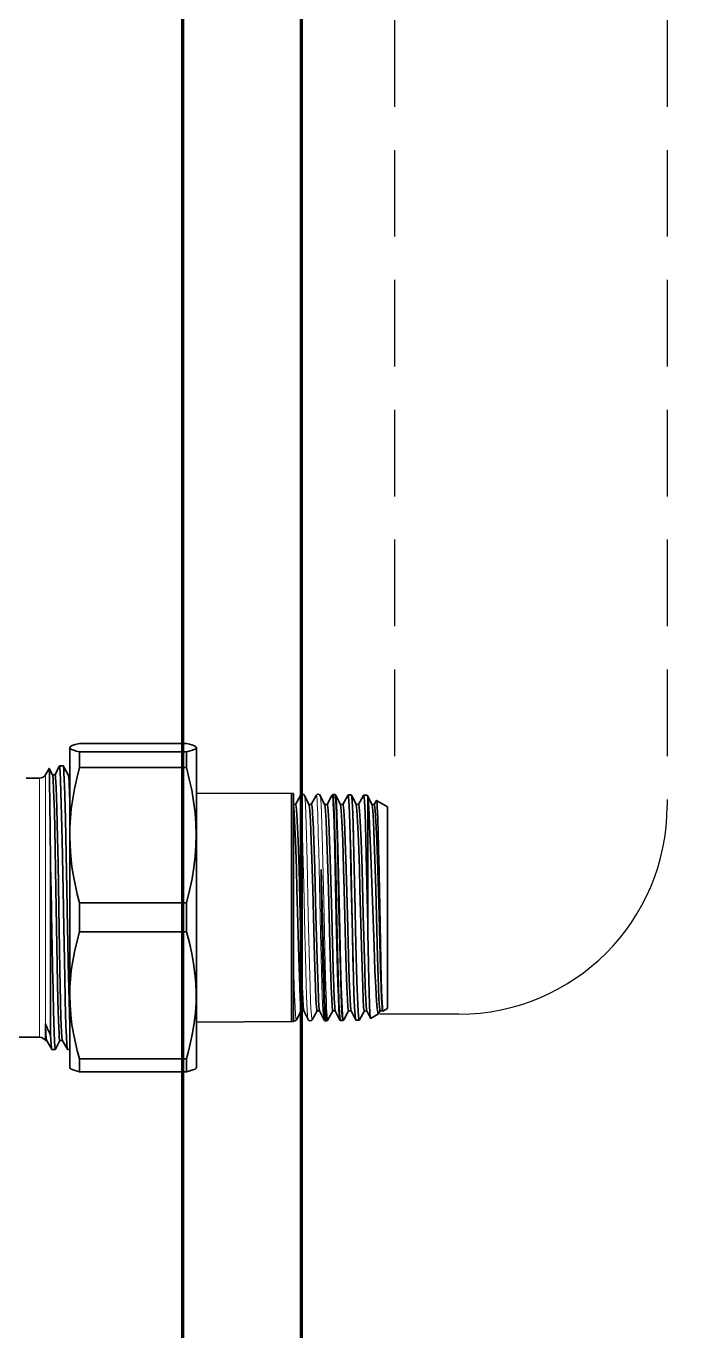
# Model space of a CAD drawing. Header units: millimetres. Extents: x -92220 to 11040, y -5929 to 27498.
# Drawn here: x 421 to 517.9, y 1242.3 to 1433.7 of the extents above; entities that cross this region are included whole.
import ezdxf

# ---------------------------------------------------------------- set-up
doc = ezdxf.new("R2010")
doc.units = ezdxf.units.MM
doc.linetypes.add('DASHED', pattern=[19.05, 12.7, -6.35])
for name, color, linetype in [('11 Водоразборный узел', 7, 'Continuous'), ('13 Канализация 2', 7, 'Continuous'), ('17 Конструкции 2', 7, 'Continuous')]:
    doc.layers.add(name, color=color, linetype=linetype)

msp = doc.modelspace()

# ---------------------------------------------------------------- hatches: boundary and pattern name
at = {"layer": '13 Канализация 2', "lineweight": -3}
h = msp.add_hatch(dxfattribs=at)
h.set_pattern_fill('ANSI31', color=256, scale=5, style=0)
edge = h.paths.add_edge_path()
edge.add_spline(control_points=[(628.42, 289.96), (628.41, 296.53), (627.79, 309.63), (625.11, 329.01), (620.85, 347.94), (613.29, 372.55), (600.72, 402.33), (582.09, 436.52), (561.13, 469.62), (531.71, 512.62), (502.02, 554.9), (475.9, 598.71), (458.4, 631.83), (442.6, 665.49), (428.34, 699.65), (415.48, 734.27), (399.96, 781.03), (383.26, 840.51), (366.29, 912.96), (346.31, 1010.82), (326.41, 1108.78), (307.34, 1206.59), (298.31, 1267.72), (293.74, 1316.59), (291.31, 1365.81), (292.25, 1402.84), (292.25, 1427.65)], knot_values=[0, 0, 0, 0, 19.727014, 39.263718, 58.613595, 77.881164, 116.445009, 155.330985, 194.563689, 233.934036, 311.640841, 349.454811, 386.860875, 423.995714, 460.969763, 497.872007, 534.771368, 608.741647, 683.117566, 757.9428, 908.373419, 983.002416, 1056.899524, 1093.609668, 1130.227868, 1204.665591, 1204.665591, 1204.665591, 1204.665591], degree=3, periodic=0)
edge.add_line((292.25, 1427.65), (277.75, 1427.65))
edge.add_spline(control_points=[(277.75, 1427.65), (277.75, 1402.52), (274.67, 1280.26), (340.08, 987.91), (400.95, 617.01), (613.92, 391.22), (613.92, 289.83)], knot_values=[0, 0, 0, 0, 75.401912, 366.059478, 892.491043, 1196.661394, 1196.661394, 1196.661394, 1196.661394], degree=3, periodic=0)
edge.add_line((613.92, 289.83), (628.42, 289.96))

# ---------------------------------------------------------------- linework, layer by layer
at = {"layer": '11 Водоразборный узел', "linetype": 'DASHED'}
for p, q in [((475, 1948.96), (475, 1320.86)), ((515, 1948.96), (515, 1319.35))]:
    msp.add_line(p, q, dxfattribs=at)
at = {"layer": '11 Водоразборный узел', "lineweight": 35, "ltscale": 0.391415}
for p, q in [((444.5, 1328.51), (428.84, 1328.51)), ((444.5, 1327.28), (428.84, 1327.28)), ((444.5, 1324.97), (428.84, 1324.97)), ((444.5, 1305.12), (428.84, 1305.12)), ((444.5, 1300.89), (428.84, 1300.89)), ((444.5, 1282.27), (428.84, 1282.27)), ((444.5, 1280.36), (428.84, 1280.36))]:
    msp.add_line(p, q, dxfattribs=at)
at = {"layer": '11 Водоразборный узел', "lineweight": 35, "ltscale": 0.001032}
for p, q in [((427.4, 1327.93), (427.42, 1327.97)), ((427.4, 1280.93), (427.42, 1280.9))]:
    msp.add_line(p, q, dxfattribs=at)
at = {"layer": '11 Водоразборный узел', "lineweight": 35, "ltscale": 0.000891876}
msp.add_line((427.4, 1327.93), (427.4, 1327.9), dxfattribs=at)
at = {"layer": '11 Водоразборный узел', "lineweight": 35, "ltscale": 0.321329}
msp.add_line((427.4, 1327.9), (427.4, 1315.04), dxfattribs=at)
at = {"layer": '11 Водоразборный узел', "lineweight": 35, "ltscale": 0.057869}
for p, q in [((428.84, 1327.28), (428.84, 1324.97)), ((444.5, 1327.28), (444.5, 1324.97))]:
    msp.add_line(p, q, dxfattribs=at)
at = {"layer": '11 Водоразборный узел', "lineweight": 35, "ltscale": 0.003863}
for p, q in [((446, 1327.83), (445.92, 1327.97)), ((446, 1281.03), (445.92, 1280.9))]:
    msp.add_line(p, q, dxfattribs=at)
at = {"layer": '11 Водоразборный узел', "lineweight": 35, "ltscale": 0.001811}
msp.add_line((446, 1327.83), (446, 1327.76), dxfattribs=at)
at = {"layer": '11 Водоразборный узел', "lineweight": 35}
for p, q in [((446, 1327.76), (446, 1281.03)), ((460.2, 1312.33), (460.2, 1287.72)), ((474, 1289.63), (474, 1311.43))]:
    msp.add_line(p, q, dxfattribs=at)
at = {"layer": '11 Водоразборный узел', "lineweight": 35, "ltscale": 0.025566}
msp.add_line((423.85, 1323.93), (424.36, 1324.82), dxfattribs=at)
at = {"layer": '11 Водоразборный узел', "lineweight": 35, "ltscale": 0.026436}
msp.add_line((424.36, 1324.82), (424.88, 1323.9), dxfattribs=at)
at = {"layer": '11 Водоразборный узел', "lineweight": 35, "ltscale": 0.035548}
msp.add_line((425.86, 1325.19), (425.25, 1323.91), dxfattribs=at)
at = {"layer": '11 Водоразборный узел', "lineweight": 35, "ltscale": 0.00088694}
for p, q in [((425.86, 1325.19), (425.88, 1325.22)), ((425.32, 1283.64), (425.33, 1283.67))]:
    msp.add_line(p, q, dxfattribs=at)
at = {"layer": '11 Водоразборный узел', "lineweight": 35, "ltscale": 0.013614}
for p, q in [((425.89, 1325.23), (426.43, 1325.23)), ((424.76, 1283.63), (425.31, 1283.63))]:
    msp.add_line(p, q, dxfattribs=at)
at = {"layer": '11 Водоразборный узел', "lineweight": 35, "ltscale": 0.000210087}
msp.add_line((426.44, 1325.22), (426.45, 1325.22), dxfattribs=at)
at = {"layer": '11 Водоразборный узел', "lineweight": 35, "ltscale": 0.037873}
msp.add_line((426.45, 1325.22), (427.19, 1323.9), dxfattribs=at)
at = {"layer": '11 Водоразборный узел', "lineweight": 35, "ltscale": 0.049482}
msp.add_line((422.98, 1323.43), (421, 1323.43), dxfattribs=at)
at = {"layer": '11 Водоразборный узел', "lineweight": 13}
for p, q in [((422.98, 1323.43), (422.98, 1287.76)), ((423.85, 1323.93), (423.85, 1287.37))]:
    msp.add_line(p, q, dxfattribs=at)
at = {"layer": '11 Водоразборный узел', "lineweight": 35, "ltscale": 0.009554}
for p, q in [((425.25, 1323.91), (424.87, 1323.91)), ((426.32, 1284.96), (425.94, 1284.96))]:
    msp.add_line(p, q, dxfattribs=at)
at = {"layer": '11 Водоразборный узел', "lineweight": 35, "ltscale": 0.005485}
msp.add_line((427.4, 1323.91), (427.18, 1323.91), dxfattribs=at)
at = {"layer": '11 Водоразборный узел', "lineweight": 35, "ltscale": 0.34785}
for p, q in [((459.91, 1321.15), (446, 1321.22)), ((459.91, 1287.71), (446, 1287.65))]:
    msp.add_line(p, q, dxfattribs=at)
at = {"layer": '11 Водоразборный узел', "lineweight": 35, "ltscale": 0.220498}
msp.add_line((459.91, 1312.33), (459.91, 1321.15), dxfattribs=at)
at = {"layer": '11 Водоразборный узел', "lineweight": 35, "ltscale": 0.007155}
for p, q in [((460.2, 1321.15), (459.91, 1321.15)), ((460.2, 1287.72), (459.91, 1287.71))]:
    msp.add_line(p, q, dxfattribs=at)
at = {"layer": '11 Водоразборный узел', "lineweight": 35, "ltscale": 0.220415}
msp.add_line((460.2, 1321.15), (460.2, 1312.33), dxfattribs=at)
at = {"layer": '11 Водоразборный узел', "lineweight": 35, "ltscale": 0.037248}
for p, q in [((461.23, 1320.88), (460.51, 1319.58)), ((463.54, 1320.88), (462.82, 1319.58)), ((465.85, 1320.88), (465.13, 1319.58)), ((468.16, 1320.88), (467.44, 1319.58)), ((470.47, 1320.88), (469.75, 1319.58))]:
    msp.add_line(p, q, dxfattribs=at)
at = {"layer": '11 Водоразборный узел', "lineweight": 35, "ltscale": 0.036487}
for p, q in [((461.83, 1320.86), (462.47, 1319.56)), ((464.13, 1320.86), (464.78, 1319.56)), ((466.44, 1320.86), (467.09, 1319.56)), ((471.06, 1320.86), (471.71, 1319.56))]:
    msp.add_line(p, q, dxfattribs=at)
at = {"layer": '11 Водоразборный узел', "lineweight": 35, "ltscale": 9.88124e-05}
msp.add_line((465.99, 1321.02), (465.99, 1321.02), dxfattribs=at)
at = {"layer": '11 Водоразборный узел', "lineweight": 35, "ltscale": 0.007803}
msp.add_line((466.31, 1321.01), (465.99, 1321.02), dxfattribs=at)
at = {"layer": '11 Водоразборный узел', "lineweight": 35, "ltscale": 0.00012102}
msp.add_line((466.31, 1321.01), (466.31, 1321.01), dxfattribs=at)
at = {"layer": '11 Водоразборный узел', "lineweight": 35, "ltscale": 0.000190498}
msp.add_line((468.23, 1320.97), (468.23, 1320.97), dxfattribs=at)
at = {"layer": '11 Водоразборный узел', "lineweight": 35, "ltscale": 0.011141}
msp.add_line((468.68, 1320.96), (468.23, 1320.97), dxfattribs=at)
at = {"layer": '11 Водоразборный узел', "lineweight": 35, "ltscale": 0.0002239}
msp.add_line((468.68, 1320.96), (468.69, 1320.96), dxfattribs=at)
at = {"layer": '11 Водоразборный узел', "lineweight": 35, "ltscale": 0.036486}
msp.add_line((468.75, 1320.86), (469.4, 1319.56), dxfattribs=at)
at = {"layer": '11 Водоразборный узел', "lineweight": 35, "ltscale": 0.000947168}
msp.add_line((470.47, 1320.88), (470.49, 1320.91), dxfattribs=at)
at = {"layer": '11 Водоразборный узел', "lineweight": 35, "ltscale": 0.013215}
msp.add_line((471.03, 1320.91), (470.5, 1320.92), dxfattribs=at)
at = {"layer": '11 Водоразборный узел', "lineweight": 35, "ltscale": 0.00101}
msp.add_line((471.04, 1320.9), (471.06, 1320.86), dxfattribs=at)
at = {"layer": '11 Водоразборный узел', "lineweight": 35, "ltscale": 0.008046}
msp.add_line((460.52, 1319.58), (460.2, 1319.58), dxfattribs=at)
at = {"layer": '11 Водоразборный узел', "lineweight": 35, "ltscale": 0.009288}
for p, q in [((462.83, 1319.58), (462.46, 1319.58)), ((465.14, 1319.58), (464.77, 1319.58)), ((469.76, 1319.58), (469.39, 1319.58)), ((472.07, 1319.58), (471.7, 1319.58))]:
    msp.add_line(p, q, dxfattribs=at)
at = {"layer": '11 Водоразборный узел', "lineweight": 35, "ltscale": 0.009289}
msp.add_line((467.45, 1319.58), (467.08, 1319.58), dxfattribs=at)
at = {"layer": '11 Водоразборный узел', "lineweight": 35, "ltscale": 0.209551}
msp.add_line((471.1, 1312.22), (471.1, 1320.6), dxfattribs=at)
at = {"layer": '11 Водоразборный узел', "lineweight": 35, "ltscale": 0.016474}
msp.add_line((472.38, 1320.15), (472.06, 1319.58), dxfattribs=at)
at = {"layer": '11 Водоразборный узел', "lineweight": 35, "ltscale": 0.046489}
msp.add_line((474, 1319.23), (472.39, 1320.16), dxfattribs=at)
at = {"layer": '11 Водоразборный узел', "lineweight": 35, "ltscale": 0.195188}
msp.add_line((474, 1311.43), (474, 1319.23), dxfattribs=at)
at = {"layer": '11 Водоразборный узел', "lineweight": 35, "ltscale": 0.000304052}
for p, q in [((460.38, 1317.11), (460.38, 1317.12)), ((462.69, 1317.11), (462.69, 1317.12)), ((467.31, 1317.11), (467.31, 1317.12)), ((469.62, 1317.11), (469.62, 1317.12))]:
    msp.add_line(p, q, dxfattribs=at)
at = {"layer": '11 Водоразборный узел', "lineweight": 35, "ltscale": 0.000305576}
for p, q in [((460.77, 1317.11), (460.77, 1317.1)), ((465.38, 1317.11), (465.38, 1317.1))]:
    msp.add_line(p, q, dxfattribs=at)
at = {"layer": '11 Водоразборный узел', "lineweight": 35, "ltscale": 0.000305557}
for p, q in [((463.07, 1317.11), (463.08, 1317.1)), ((470, 1317.11), (470, 1317.1)), ((472.31, 1317.11), (472.31, 1317.1))]:
    msp.add_line(p, q, dxfattribs=at)
at = {"layer": '11 Водоразборный узел', "lineweight": 35, "ltscale": 0.000304033}
for p, q in [((465, 1317.11), (465, 1317.12)), ((471.93, 1317.11), (471.93, 1317.12))]:
    msp.add_line(p, q, dxfattribs=at)
at = {"layer": '11 Водоразборный узел', "lineweight": 35, "ltscale": 0.000305596}
msp.add_line((467.69, 1317.11), (467.69, 1317.1), dxfattribs=at)
at = {"layer": '11 Водоразборный узел', "lineweight": 35, "ltscale": 0.311472}
msp.add_line((427.4, 1315.04), (427.4, 1302.59), dxfattribs=at)
at = {"layer": '11 Водоразборный узел', "lineweight": 35, "ltscale": 0.01844}
msp.add_line((424.59, 1311.51), (424.6, 1310.77), dxfattribs=at)
at = {"layer": '11 Водоразборный узел', "lineweight": 13, "ltscale": 0.176791}
msp.add_line((424.72, 1304.44), (424.59, 1311.51), dxfattribs=at)
at = {"layer": '11 Водоразборный узел', "lineweight": 35, "ltscale": 0.230346}
msp.add_line((459.91, 1303.12), (459.91, 1312.33), dxfattribs=at)
at = {"layer": '11 Водоразборный узел', "lineweight": 35, "ltscale": 0.257663}
msp.add_line((470.87, 1312.22), (471.1, 1301.92), dxfattribs=at)
at = {"layer": '11 Водоразборный узел', "lineweight": 35, "ltscale": 0.257542}
msp.add_line((471.1, 1301.92), (471.1, 1312.22), dxfattribs=at)
at = {"layer": '11 Водоразборный узел', "lineweight": 35, "ltscale": 0.40775}
msp.add_line((424.6, 1294.46), (424.6, 1310.77), dxfattribs=at)
at = {"layer": '11 Водоразборный узел', "lineweight": 35, "ltscale": 0.158353}
msp.add_line((424.6, 1310.77), (424.71, 1304.44), dxfattribs=at)
at = {"layer": '11 Водоразборный узел', "lineweight": 35, "ltscale": 0.000437224}
for p, q in [((425.4, 1304.45), (425.4, 1304.43)), ((425.79, 1304.42), (425.79, 1304.43))]:
    msp.add_line(p, q, dxfattribs=at)
at = {"layer": '11 Водоразборный узел', "lineweight": 35, "ltscale": 0.068245}
msp.add_line((428.84, 1305.12), (428.84, 1302.39), dxfattribs=at)
at = {"layer": '11 Водоразборный узел', "lineweight": 35, "ltscale": 0.105643}
msp.add_line((444.5, 1305.12), (444.5, 1300.89), dxfattribs=at)
at = {"layer": '11 Водоразборный узел', "lineweight": 35, "ltscale": 0.275136}
msp.add_line((427.4, 1302.59), (427.4, 1291.58), dxfattribs=at)
at = {"layer": '11 Водоразборный узел', "lineweight": 35, "ltscale": 0.037398}
msp.add_line((428.84, 1300.89), (428.84, 1302.39), dxfattribs=at)
at = {"layer": '11 Водоразборный узел', "lineweight": 35, "ltscale": 0.385114}
msp.add_line((459.91, 1303.12), (459.91, 1287.71), dxfattribs=at)
at = {"layer": '11 Водоразборный узел', "lineweight": 35, "ltscale": 0.207042}
msp.add_line((424.6, 1286.18), (424.6, 1294.46), dxfattribs=at)
at = {"layer": '11 Водоразборный узел', "lineweight": 35, "ltscale": 0.001014}
msp.add_line((446, 1293.64), (446, 1293.6), dxfattribs=at)
at = {"layer": '11 Водоразборный узел', "lineweight": 35, "ltscale": 0.020473}
msp.add_line((446, 1293.6), (446, 1292.78), dxfattribs=at)
at = {"layer": '11 Водоразборный узел', "lineweight": 35, "ltscale": 0.266171}
msp.add_line((427.4, 1291.58), (427.4, 1280.93), dxfattribs=at)
at = {"layer": '11 Водоразборный узел', "lineweight": 35, "ltscale": 0.037083}
for p, q in [((460.64, 1287.99), (461.36, 1289.29)), ((462.95, 1287.99), (463.67, 1289.29)), ((465.26, 1287.99), (465.98, 1289.29)), ((467.57, 1287.99), (468.29, 1289.29)), ((469.88, 1287.99), (470.6, 1289.29))]:
    msp.add_line(p, q, dxfattribs=at)
at = {"layer": '11 Водоразборный узел', "lineweight": 35, "ltscale": 0.009581}
for p, q in [((461.74, 1289.29), (461.35, 1289.29)), ((464.05, 1289.29), (463.66, 1289.29)), ((466.36, 1289.29), (465.97, 1289.29)), ((468.66, 1289.29), (468.28, 1289.29)), ((470.97, 1289.29), (470.59, 1289.29)), ((473.28, 1289.29), (472.9, 1289.29))]:
    msp.add_line(p, q, dxfattribs=at)
at = {"layer": '11 Водоразборный узел', "lineweight": 35, "ltscale": 0.036061}
for p, q in [((462.36, 1288.01), (461.72, 1289.3)), ((464.67, 1288.01), (464.03, 1289.3)), ((466.97, 1288.01), (466.34, 1289.3)), ((469.28, 1288.01), (468.65, 1289.3))]:
    msp.add_line(p, q, dxfattribs=at)
at = {"layer": '11 Водоразборный узел', "lineweight": 35, "ltscale": 0.030523}
msp.add_line((471.49, 1288.2), (470.96, 1289.3), dxfattribs=at)
at = {"layer": '11 Водоразборный узел', "lineweight": 35, "ltscale": 0.033355}
msp.add_line((472.66, 1288.86), (471.51, 1288.19), dxfattribs=at)
at = {"layer": '11 Водоразборный узел', "lineweight": 35, "ltscale": 0.011475}
msp.add_line((472.68, 1288.89), (472.91, 1289.29), dxfattribs=at)
at = {"layer": '11 Водоразборный узел'}
msp.add_line((484.46, 1288.81), (472.89, 1288.81), dxfattribs=at)
at = {"layer": '11 Водоразборный узел', "lineweight": 35, "ltscale": 0.001663}
msp.add_line((473.3, 1289.24), (473.27, 1289.3), dxfattribs=at)
at = {"layer": '11 Водоразборный узел', "lineweight": 35, "ltscale": 0.01996}
msp.add_line((474, 1289.63), (473.31, 1289.23), dxfattribs=at)
at = {"layer": '11 Водоразборный узел', "lineweight": 13, "ltscale": 0.058148}
msp.add_line((422.98, 1287.76), (422.98, 1285.43), dxfattribs=at)
at = {"layer": '11 Водоразборный узел', "lineweight": 35, "ltscale": 0.001153}
msp.add_line((423.85, 1287.37), (423.83, 1287.41), dxfattribs=at)
at = {"layer": '11 Водоразборный узел', "lineweight": 35, "ltscale": 0.001823}
msp.add_line((423.83, 1287.41), (423.83, 1287.34), dxfattribs=at)
at = {"layer": '11 Водоразборный узел', "lineweight": 35, "ltscale": 0.059605}
msp.add_line((423.83, 1287.34), (423.83, 1284.96), dxfattribs=at)
at = {"layer": '11 Водоразборный узел', "lineweight": 35, "ltscale": 0.003973}
msp.add_line((423.91, 1287.22), (423.85, 1287.37), dxfattribs=at)
at = {"layer": '11 Водоразборный узел', "lineweight": 35, "ltscale": 0.004882}
msp.add_line((465.07, 1287.83), (464.88, 1287.82), dxfattribs=at)
at = {"layer": '11 Водоразборный узел', "lineweight": 35, "ltscale": 6.16094e-05}
msp.add_line((464.88, 1287.82), (464.88, 1287.82), dxfattribs=at)
at = {"layer": '11 Водоразборный узел', "lineweight": 35, "ltscale": 8.43152e-05}
msp.add_line((465.07, 1287.83), (465.08, 1287.83), dxfattribs=at)
at = {"layer": '11 Водоразборный узел', "lineweight": 35, "ltscale": 0.000167102}
msp.add_line((467.08, 1287.87), (467.09, 1287.87), dxfattribs=at)
at = {"layer": '11 Водоразборный узел', "lineweight": 35, "ltscale": 0.009671}
msp.add_line((467.48, 1287.88), (467.09, 1287.87), dxfattribs=at)
at = {"layer": '11 Водоразборный узел', "lineweight": 35, "ltscale": 0.000200126}
msp.add_line((467.48, 1287.88), (467.48, 1287.88), dxfattribs=at)
at = {"layer": '11 Водоразборный узел', "lineweight": 35, "ltscale": 0.012269}
msp.add_line((469.84, 1287.93), (469.35, 1287.92), dxfattribs=at)
at = {"layer": '11 Водоразборный узел', "lineweight": 35, "ltscale": 0.101627}
msp.add_line((422.98, 1285.43), (418.91, 1285.43), dxfattribs=at)
at = {"layer": '11 Водоразборный узел', "lineweight": 35, "ltscale": 0.004518}
msp.add_line((424.01, 1284.96), (423.83, 1284.96), dxfattribs=at)
at = {"layer": '11 Водоразборный узел', "lineweight": 35, "ltscale": 0.037869}
for p, q in [((424.75, 1283.65), (424, 1284.97)), ((427.06, 1283.65), (426.31, 1284.97))]:
    msp.add_line(p, q, dxfattribs=at)
at = {"layer": '11 Водоразборный узел', "lineweight": 35, "ltscale": 0.000188539}
msp.add_line((424.59, 1285.68), (424.6, 1285.68), dxfattribs=at)
at = {"layer": '11 Водоразборный узел', "lineweight": 35, "ltscale": 0.012584}
msp.add_line((424.6, 1286.18), (424.6, 1285.68), dxfattribs=at)
at = {"layer": '11 Водоразборный узел', "lineweight": 35, "ltscale": 0.035549}
msp.add_line((425.33, 1283.67), (425.95, 1284.96), dxfattribs=at)
at = {"layer": '11 Водоразборный узел', "lineweight": 35, "ltscale": 0.000213684}
msp.add_line((424.75, 1283.65), (424.75, 1283.64), dxfattribs=at)
at = {"layer": '11 Водоразборный узел', "lineweight": 35, "ltscale": 0.000210939}
msp.add_line((427.06, 1283.65), (427.06, 1283.64), dxfattribs=at)
at = {"layer": '11 Водоразборный узел', "lineweight": 35, "ltscale": 0.008236}
msp.add_line((427.07, 1283.63), (427.4, 1283.63), dxfattribs=at)
at = {"layer": '11 Водоразборный узел', "lineweight": 35, "ltscale": 0.047775}
for p, q in [((428.84, 1282.27), (428.84, 1280.36)), ((444.5, 1282.27), (444.5, 1280.36))]:
    msp.add_line(p, q, dxfattribs=at)
at = {"layer": '11 Водоразборный узел', "lineweight": 35, "flags": 128}
for points in [[(428.84, 1328.51), (428.2, 1328.35), (427.76, 1328.2), (427.61, 1328.12), (427.5, 1328.05), (427.42, 1327.97)], [(445.92, 1327.97), (445.86, 1328.04), (445.77, 1328.11), (445.45, 1328.25), (444.95, 1328.4), (444.5, 1328.51)], [(427.4, 1327.9), (427.42, 1327.83), (427.46, 1327.77), (427.54, 1327.71), (427.66, 1327.64), (427.99, 1327.51), (428.36, 1327.4), (428.84, 1327.28)], [(445.94, 1327.87), (445.89, 1327.78), (445.78, 1327.7), (445.62, 1327.61), (445.39, 1327.52), (444.72, 1327.34), (444.5, 1327.28)], [(424.59, 1311.51), (424.49, 1319.91), (424.44, 1322.75), (424.41, 1324.14), (424.39, 1324.55), (424.37, 1324.78), (424.37, 1324.81), (424.36, 1324.82)], [(425.89, 1325.23), (425.89, 1325.23), (425.89, 1325.23), (425.9, 1325.22), (425.93, 1325.09), (425.96, 1324.78), (426, 1324.33), (426.06, 1323.04), (426.16, 1319.74), (426.29, 1314.36), (426.48, 1304.43)], [(426.44, 1325.22), (426.45, 1325.21), (426.46, 1325.15), (426.51, 1324.81), (426.55, 1324.21), (426.63, 1322.32), (426.68, 1320.88), (426.77, 1317.44), (426.87, 1312.33), (427.02, 1304.44)], [(428.84, 1324.97), (428.43, 1323.37), (428.1, 1321.84), (427.83, 1320.37), (427.63, 1318.94), (427.5, 1317.54), (427.42, 1316.29), (427.4, 1315.04)], [(444.5, 1305.12), (444.96, 1306.93), (445.33, 1308.65), (445.6, 1310.3), (445.79, 1311.91), (445.91, 1313.53), (445.94, 1315.13), (445.9, 1316.73), (445.78, 1318.34), (445.57, 1320), (445.28, 1321.71), (444.93, 1323.3), (444.5, 1324.97)], [(424.88, 1323.9), (424.89, 1323.88), (424.91, 1323.8), (424.96, 1323.28), (425.04, 1321.72), (425.14, 1318.58), (425.2, 1315.97), (425.31, 1310.04), (425.4, 1304.45)], [(425.25, 1323.91), (425.26, 1323.91), (425.26, 1323.9), (425.27, 1323.89), (425.28, 1323.86), (425.3, 1323.77), (425.33, 1323.46), (425.37, 1322.87), (425.41, 1322.06), (425.51, 1319.14), (425.57, 1316.67), (425.68, 1310.97), (425.79, 1304.43)], [(427.19, 1323.9), (427.2, 1323.87), (427.23, 1323.74), (427.25, 1323.53), (427.3, 1322.89), (427.38, 1320.94), (427.4, 1320.28)], [(465.99, 1321.02), (466, 1321.02), (466, 1321.02), (466.01, 1321.01), (466.02, 1320.98), (466.03, 1320.92), (466.06, 1320.71), (466.1, 1320.16), (466.19, 1318.31)], [(466.31, 1321.01), (466.32, 1321), (466.33, 1320.96), (466.38, 1320.67), (466.42, 1320.13), (466.52, 1318.31)], [(468.23, 1320.97), (468.24, 1320.97), (468.24, 1320.97), (468.25, 1320.96), (468.26, 1320.94), (468.27, 1320.87), (468.3, 1320.66), (468.35, 1320.12), (468.43, 1318.27)], [(468.69, 1320.96), (468.7, 1320.95), (468.71, 1320.9), (468.75, 1320.6), (468.8, 1320.06), (468.89, 1318.27)], [(470.5, 1320.92), (470.5, 1320.92), (470.51, 1320.92), (470.51, 1320.91), (470.52, 1320.89), (470.54, 1320.82), (470.57, 1320.61), (470.61, 1320.07), (470.7, 1318.23)], [(471.04, 1320.9), (471.06, 1320.85), (471.1, 1320.6)], [(460.38, 1317.12), (460.3, 1318.44), (460.26, 1318.93), (460.2, 1319.41)], [(460.52, 1319.58), (460.52, 1319.58), (460.53, 1319.57), (460.54, 1319.57), (460.55, 1319.54), (460.57, 1319.48), (460.61, 1319.27), (460.66, 1318.8), (460.76, 1317.3), (460.77, 1317.11)], [(462.69, 1317.12), (462.59, 1318.66), (462.54, 1319.17), (462.5, 1319.48), (462.47, 1319.56)], [(463.07, 1317.11), (462.98, 1318.66), (462.93, 1319.17), (462.88, 1319.48), (462.85, 1319.56), (462.84, 1319.57), (462.84, 1319.58), (462.83, 1319.58)], [(465, 1317.12), (464.9, 1318.66), (464.85, 1319.17), (464.8, 1319.48), (464.78, 1319.56)], [(465.38, 1317.11), (465.29, 1318.66), (465.24, 1319.17), (465.19, 1319.48), (465.16, 1319.56), (465.15, 1319.57), (465.15, 1319.58), (465.14, 1319.58)], [(467.31, 1317.12), (467.21, 1318.66), (467.16, 1319.17), (467.11, 1319.48), (467.09, 1319.56)], [(467.69, 1317.11), (467.6, 1318.66), (467.55, 1319.17), (467.5, 1319.48), (467.47, 1319.56), (467.46, 1319.57), (467.46, 1319.58), (467.45, 1319.58)], [(469.62, 1317.12), (469.52, 1318.66), (469.47, 1319.17), (469.42, 1319.48), (469.4, 1319.56)], [(470, 1317.11), (469.91, 1318.66), (469.86, 1319.17), (469.81, 1319.48), (469.78, 1319.56), (469.77, 1319.57), (469.77, 1319.58), (469.76, 1319.58)], [(471.29, 1318.14), (471.19, 1319.69), (471.14, 1320.25)], [(471.93, 1317.12), (471.83, 1318.66), (471.78, 1319.17), (471.73, 1319.48), (471.71, 1319.56)], [(472.31, 1317.11), (472.21, 1318.66), (472.16, 1319.17), (472.11, 1319.48), (472.09, 1319.56), (472.08, 1319.57), (472.07, 1319.58), (472.07, 1319.58)], [(472.56, 1317.51), (472.49, 1319.16), (472.46, 1319.7), (472.42, 1320.04), (472.41, 1320.13), (472.4, 1320.16), (472.39, 1320.16), (472.39, 1320.16)], [(460.38, 1317.11), (460.5, 1314.29), (460.64, 1310.1), (460.72, 1307.1), (460.99, 1297.18), (461.12, 1292.77), (461.2, 1291.01), (461.27, 1289.84), (461.3, 1289.49), (461.34, 1289.31), (461.34, 1289.29), (461.35, 1289.29), (461.35, 1289.29), (461.35, 1289.29)], [(460.77, 1317.1), (460.89, 1314.27), (461.02, 1310.07), (461.2, 1303.35), (461.42, 1295.36), (461.5, 1292.82), (461.58, 1291.04), (461.64, 1289.93), (461.67, 1289.57), (461.71, 1289.35), (461.72, 1289.3)], [(462.69, 1317.11), (462.81, 1314.29), (462.95, 1310.1), (463.03, 1307.11), (463.3, 1297.17), (463.43, 1292.77), (463.51, 1291.01), (463.58, 1289.84), (463.61, 1289.49), (463.65, 1289.31), (463.65, 1289.29), (463.66, 1289.29), (463.66, 1289.29), (463.66, 1289.29)], [(463.08, 1317.1), (463.19, 1314.27), (463.33, 1310.07), (463.51, 1303.35), (463.73, 1295.35), (463.81, 1292.82), (463.89, 1291.04), (463.95, 1289.93), (463.98, 1289.57), (464.02, 1289.35), (464.03, 1289.3)], [(465, 1317.11), (465.12, 1314.29), (465.26, 1310.1), (465.34, 1307.09), (465.6, 1297.18), (465.74, 1292.77), (465.81, 1291.01), (465.88, 1289.84), (465.92, 1289.49), (465.95, 1289.31), (465.96, 1289.29), (465.97, 1289.29), (465.97, 1289.29), (465.97, 1289.29)], [(465.38, 1317.1), (465.5, 1314.27), (465.64, 1310.07), (465.82, 1303.35), (466.04, 1295.35), (466.12, 1292.82), (466.19, 1291.04), (466.26, 1289.93), (466.29, 1289.57), (466.32, 1289.35), (466.34, 1289.3)], [(466.19, 1318.31), (466.24, 1316.61), (466.36, 1312.27)], [(466.52, 1318.31), (466.58, 1316.61), (466.7, 1312.26)], [(467.31, 1317.11), (467.43, 1314.29), (467.56, 1310.1), (467.65, 1307.08), (467.91, 1297.18), (468.05, 1292.77), (468.12, 1291.02), (468.19, 1289.84), (468.23, 1289.49), (468.26, 1289.31), (468.27, 1289.29), (468.28, 1289.29), (468.28, 1289.29), (468.28, 1289.29)], [(467.69, 1317.1), (467.81, 1314.27), (467.95, 1310.07), (468.13, 1303.35), (468.35, 1295.36), (468.43, 1292.82), (468.5, 1291.04), (468.57, 1289.93), (468.6, 1289.57), (468.63, 1289.35), (468.65, 1289.3)], [(468.43, 1318.27), (468.49, 1316.57), (468.6, 1312.24)], [(468.89, 1318.27), (468.95, 1316.57), (469.07, 1312.24)], [(469.62, 1317.11), (469.74, 1314.29), (469.87, 1310.1), (469.96, 1307.11), (470.22, 1297.17), (470.36, 1292.77), (470.43, 1291.01), (470.5, 1289.84), (470.54, 1289.49), (470.57, 1289.31), (470.58, 1289.29), (470.58, 1289.29), (470.59, 1289.29), (470.59, 1289.29)], [(470, 1317.1), (470.12, 1314.27), (470.26, 1310.07), (470.44, 1303.35), (470.66, 1295.36), (470.74, 1292.82), (470.81, 1291.04), (470.88, 1289.93), (470.91, 1289.57), (470.94, 1289.35), (470.96, 1289.3)], [(470.7, 1318.23), (470.76, 1316.54), (470.87, 1312.22)], [(471.55, 1312.09), (471.38, 1316.42), (471.29, 1318.14)], [(471.93, 1317.11), (472.05, 1314.29), (472.18, 1310.1), (472.27, 1307.09), (472.53, 1297.18), (472.67, 1292.77), (472.74, 1291.01), (472.81, 1289.84), (472.85, 1289.49), (472.88, 1289.31), (472.89, 1289.29), (472.89, 1289.29), (472.9, 1289.29), (472.9, 1289.29)], [(472.31, 1317.1), (472.43, 1314.27), (472.57, 1310.07), (472.75, 1303.35), (472.97, 1295.35), (473.05, 1292.82), (473.12, 1291.04), (473.19, 1289.93), (473.22, 1289.57), (473.25, 1289.35), (473.27, 1289.3)], [(427.4, 1315.04), (427.44, 1313.52), (427.54, 1311.99), (427.73, 1310.42), (427.99, 1308.81), (428.23, 1307.62), (428.51, 1306.39), (428.84, 1305.12)], [(466.36, 1312.27), (466.52, 1304.62), (466.71, 1295.98), (466.79, 1292.99), (466.88, 1290.54), (466.94, 1289.14), (467.01, 1288.29), (467.04, 1288.04), (467.07, 1287.9), (467.08, 1287.88), (467.08, 1287.87)], [(466.7, 1312.26), (466.83, 1306.29), (467, 1298.98), (467.14, 1293.62), (467.27, 1290.17), (467.32, 1289.18), (467.37, 1288.46), (467.42, 1288.06), (467.44, 1287.94), (467.46, 1287.9), (467.46, 1287.89), (467.47, 1287.88), (467.48, 1287.88)], [(468.6, 1312.24), (468.77, 1304.66), (468.96, 1296.08), (469.08, 1291.93), (469.16, 1289.85), (469.24, 1288.58), (469.28, 1288.19), (469.32, 1287.97), (469.33, 1287.94), (469.34, 1287.93)], [(469.07, 1312.24), (469.2, 1306.31), (469.37, 1299.02), (469.51, 1293.66), (469.63, 1290.22), (469.68, 1289.24), (469.73, 1288.51), (469.78, 1288.11), (469.8, 1287.99), (469.82, 1287.95), (469.82, 1287.94), (469.83, 1287.93), (469.84, 1287.93)], [(471.55, 1312.09), (471.83, 1304.12), (472.02, 1298.74), (472.16, 1295.23), (472.28, 1292.77), (472.4, 1290.72), (472.49, 1289.62), (472.57, 1289.07), (472.61, 1288.92), (472.63, 1288.87), (472.65, 1288.86), (472.65, 1288.86), (472.66, 1288.86)], [(472.72, 1311.78), (472.86, 1304.58), (473.02, 1296.68), (473.09, 1293.86), (473.17, 1291.16), (473.24, 1289.8), (473.27, 1289.42), (473.29, 1289.28), (473.3, 1289.24)], [(464.88, 1287.82), (464.87, 1287.82), (464.86, 1287.83), (464.84, 1287.89), (464.82, 1288.01), (464.78, 1288.39), (464.73, 1289.17), (464.64, 1291.62), (464.57, 1293.96), (464.44, 1299.76), (464.29, 1307.91), (464.27, 1309.27), (464.27, 1309.72), (464.27, 1309.99), (464.27, 1310), (464.27, 1310), (464.27, 1310), (464.27, 1310.01), (464.27, 1310.01), (464.28, 1310.01), (464.28, 1309.94), (464.28, 1309.85), (464.32, 1308.59), (464.43, 1304.5), (464.6, 1297.63), (464.69, 1294.58), (464.83, 1290.65), (464.93, 1288.84), (464.98, 1288.26), (465.02, 1287.96), (465.04, 1287.87), (465.06, 1287.84), (465.06, 1287.83), (465.07, 1287.83), (465.07, 1287.83)], [(425.94, 1284.96), (425.94, 1284.96), (425.93, 1284.96), (425.93, 1284.97), (425.92, 1285), (425.9, 1285.06), (425.87, 1285.3), (425.83, 1285.9), (425.74, 1287.88), (425.66, 1290.83), (425.55, 1296), (425.4, 1304.43)], [(426.31, 1284.97), (426.3, 1284.99), (426.29, 1285.05), (426.24, 1285.45), (426.19, 1286.14), (426.11, 1288.32), (425.99, 1292.97), (425.95, 1295.23), (425.79, 1304.42)], [(428.84, 1300.89), (428.43, 1299.39), (428.1, 1297.96), (427.83, 1296.58), (427.63, 1295.23), (427.5, 1293.92), (427.42, 1292.75), (427.4, 1291.58)], [(444.5, 1300.89), (444.94, 1299.27), (445.3, 1297.72), (445.57, 1296.23), (445.76, 1294.79), (445.89, 1293.37), (445.94, 1291.92), (445.92, 1290.47), (445.83, 1289.01), (445.66, 1287.53), (445.41, 1286.01), (445.07, 1284.43), (444.81, 1283.36), (444.5, 1282.27)], [(471.16, 1298.5), (471.26, 1293.69), (471.36, 1290.2), (471.42, 1288.9), (471.45, 1288.49), (471.48, 1288.26), (471.49, 1288.2)], [(424.91, 1294.46), (425.02, 1289.27), (425.13, 1286.05), (425.18, 1284.88), (425.23, 1284.07), (425.26, 1283.82), (425.29, 1283.65), (425.3, 1283.64), (425.3, 1283.64), (425.3, 1283.63), (425.31, 1283.63)], [(426.67, 1294.46), (426.75, 1290.88), (426.85, 1287.07), (426.91, 1285.6), (426.97, 1284.33), (427.01, 1283.92), (427.04, 1283.69), (427.06, 1283.64)], [(427.21, 1294.46), (427.34, 1288.91), (427.4, 1287.02)], [(427.4, 1291.58), (427.44, 1290.15), (427.54, 1288.71), (427.73, 1287.24), (427.99, 1285.73), (428.23, 1284.61), (428.51, 1283.46), (428.84, 1282.27)], [(424, 1284.97), (423.98, 1285.03), (423.94, 1285.32), (423.9, 1285.83), (423.83, 1287.41)], [(424.6, 1285.68), (424.66, 1284.35), (424.7, 1283.94), (424.73, 1283.69), (424.75, 1283.64)], [(428.84, 1280.36), (428.2, 1280.52), (427.76, 1280.67), (427.61, 1280.74), (427.5, 1280.81), (427.42, 1280.9)], [(445.92, 1280.9), (445.87, 1280.83), (445.77, 1280.76), (445.47, 1280.62), (444.99, 1280.48), (444.5, 1280.36)]]:
    msp.add_lwpolyline(points, dxfattribs=at)
at = {"layer": '11 Водоразборный узел', "lineweight": 13, "flags": 128}
for points in [[(426.47, 1304.43), (426.29, 1313.49), (426.2, 1317.71), (426.1, 1321.39), (426.05, 1322.89), (425.99, 1324.24), (425.95, 1324.71), (425.9, 1325.13), (425.89, 1325.18), (425.88, 1325.2), (425.88, 1325.21), (425.87, 1325.21), (425.87, 1325.21), (425.87, 1325.2), (425.86, 1325.19)], [(427.03, 1304.44), (426.87, 1313.02), (426.78, 1317.04), (426.69, 1320.64), (426.64, 1322.18), (426.57, 1323.79), (426.54, 1324.4), (426.49, 1325.01), (426.46, 1325.18), (426.45, 1325.22)], [(461.45, 1318.2), (461.38, 1319.64), (461.35, 1320.18), (461.3, 1320.73), (461.27, 1320.86), (461.26, 1320.88), (461.26, 1320.89), (461.25, 1320.89), (461.25, 1320.89), (461.24, 1320.89), (461.24, 1320.89), (461.23, 1320.88)], [(462.01, 1318.21), (461.95, 1319.63), (461.91, 1320.17), (461.86, 1320.71), (461.84, 1320.83), (461.83, 1320.86)], [(463.76, 1318.2), (463.69, 1319.64), (463.66, 1320.18), (463.61, 1320.73), (463.58, 1320.86), (463.57, 1320.88), (463.56, 1320.89), (463.56, 1320.89), (463.56, 1320.89), (463.55, 1320.89), (463.55, 1320.89), (463.54, 1320.88)], [(464.32, 1318.21), (464.25, 1319.63), (464.22, 1320.17), (464.17, 1320.71), (464.15, 1320.83), (464.13, 1320.86)], [(466.06, 1318.2), (466, 1319.64), (465.97, 1320.18), (465.92, 1320.73), (465.89, 1320.86), (465.88, 1320.88), (465.87, 1320.89), (465.87, 1320.89), (465.87, 1320.89), (465.86, 1320.89), (465.86, 1320.89), (465.85, 1320.88)], [(466.63, 1318.21), (466.56, 1319.63), (466.53, 1320.17), (466.48, 1320.7), (466.46, 1320.83), (466.44, 1320.86)], [(468.37, 1318.2), (468.31, 1319.64), (468.28, 1320.18), (468.22, 1320.73), (468.2, 1320.86), (468.19, 1320.88), (468.18, 1320.89), (468.18, 1320.89), (468.18, 1320.89), (468.17, 1320.89), (468.17, 1320.89), (468.16, 1320.88)], [(468.94, 1318.21), (468.87, 1319.63), (468.84, 1320.17), (468.79, 1320.7), (468.76, 1320.83), (468.75, 1320.86)], [(470.68, 1318.2), (470.62, 1319.64), (470.59, 1320.18), (470.53, 1320.73), (470.51, 1320.86), (470.5, 1320.88), (470.49, 1320.89), (470.49, 1320.89), (470.48, 1320.89), (470.48, 1320.89), (470.48, 1320.89), (470.47, 1320.88)], [(471.14, 1320.25), (471.09, 1320.76), (471.06, 1320.86)], [(462.36, 1288.01), (462.34, 1288.05), (462.31, 1288.23), (462.28, 1288.51), (462.22, 1289.35), (462.12, 1291.46), (462.06, 1293.2), (461.96, 1297.11), (461.87, 1300.62), (461.72, 1307.83), (461.6, 1312.83), (461.54, 1315.16), (461.45, 1318.2)], [(462.95, 1287.99), (462.94, 1287.98), (462.94, 1287.97), (462.93, 1287.97), (462.93, 1287.98), (462.92, 1287.98), (462.91, 1288.01), (462.88, 1288.13), (462.83, 1288.61), (462.76, 1289.67), (462.72, 1290.59), (462.64, 1292.81), (462.54, 1296.08), (462.38, 1303.32), (462.2, 1311.27), (462.11, 1314.95), (462.01, 1318.21)], [(464.67, 1288.01), (464.65, 1288.05), (464.62, 1288.23), (464.59, 1288.51), (464.53, 1289.35), (464.43, 1291.46), (464.37, 1293.2), (464.26, 1297.11), (464.18, 1300.62), (464.03, 1307.83), (463.91, 1312.83), (463.85, 1315.16), (463.76, 1318.2)], [(465.26, 1287.99), (465.25, 1287.98), (465.25, 1287.97), (465.24, 1287.97), (465.24, 1287.98), (465.23, 1287.98), (465.22, 1288.01), (465.19, 1288.13), (465.14, 1288.61), (465.07, 1289.67), (465.03, 1290.59), (464.95, 1292.81), (464.85, 1296.08), (464.69, 1303.32), (464.51, 1311.27), (464.42, 1314.95), (464.32, 1318.21)], [(466.97, 1288.01), (466.96, 1288.05), (466.93, 1288.23), (466.9, 1288.51), (466.83, 1289.35), (466.74, 1291.46), (466.68, 1293.2), (466.57, 1297.11), (466.49, 1300.62), (466.33, 1307.83), (466.22, 1312.83), (466.16, 1315.16), (466.06, 1318.2)], [(467.57, 1287.99), (467.56, 1287.98), (467.56, 1287.97), (467.55, 1287.97), (467.55, 1287.98), (467.54, 1287.98), (467.53, 1288.01), (467.5, 1288.13), (467.45, 1288.61), (467.38, 1289.67), (467.34, 1290.59), (467.25, 1292.81), (467.16, 1296.08), (466.99, 1303.32), (466.82, 1311.27), (466.73, 1314.95), (466.63, 1318.21)], [(469.28, 1288.01), (469.27, 1288.05), (469.24, 1288.23), (469.2, 1288.51), (469.14, 1289.35), (469.05, 1291.46), (468.99, 1293.2), (468.88, 1297.11), (468.8, 1300.62), (468.64, 1307.83), (468.53, 1312.83), (468.47, 1315.16), (468.37, 1318.2)], [(469.88, 1287.99), (469.87, 1287.98), (469.87, 1287.97), (469.86, 1287.97), (469.86, 1287.98), (469.85, 1287.98), (469.84, 1288.01), (469.81, 1288.13), (469.76, 1288.61), (469.69, 1289.67), (469.64, 1290.59), (469.56, 1292.81), (469.47, 1296.08), (469.3, 1303.32), (469.13, 1311.27), (469.04, 1314.95), (468.94, 1318.21)], [(471.16, 1298.5), (470.99, 1306.12), (470.82, 1313.53), (470.73, 1316.79), (470.68, 1318.2)], [(425.33, 1283.67), (425.33, 1283.66), (425.32, 1283.66), (425.32, 1283.66), (425.31, 1283.66), (425.31, 1283.67), (425.28, 1283.76), (425.25, 1284.01), (425.19, 1284.97), (425.11, 1286.94), (425.06, 1288.6), (424.96, 1292.42), (424.88, 1296.27), (424.72, 1304.44)], [(427.06, 1283.65), (427.04, 1283.71), (427, 1283.97), (426.96, 1284.42), (426.9, 1285.82), (426.79, 1289.16), (426.72, 1291.86), (426.59, 1297.82), (426.47, 1304.43)], [(427.4, 1287.45), (427.27, 1292.49), (427.19, 1296.32), (427.03, 1304.44)], [(460.64, 1287.99), (460.63, 1287.97), (460.63, 1287.97), (460.63, 1287.97), (460.62, 1287.98), (460.61, 1287.99), (460.6, 1288.02), (460.57, 1288.17), (460.51, 1288.75), (460.45, 1289.77), (460.33, 1292.64), (460.2, 1297.46)], [(424.75, 1283.65), (424.73, 1283.7), (424.7, 1283.9), (424.67, 1284.25), (424.59, 1285.68)]]:
    msp.add_lwpolyline(points, dxfattribs=at)
at = {"layer": '11 Водоразборный узел', "lineweight": 35}
for centre, radius, start, end in [((427.54, 1327.89), 0.142, 148.5882, 178.9347), ((445.81, 1327.9), 0.134, 346.8749, 32.1973), ((424.36, 1324.82), 0.00291, 8.8165, 169.9827), ((425.89, 1325.22), 0.015, 102.9429, 159.0814), ((426.43, 1325.22), 0.0151, 20.9076, 77.0207), ((422.98, 1324.43), 1, 270, 330), ((461.53, 1320.73), 0.328, 24.4505, 152.2613), ((463.83, 1320.73), 0.328, 24.4505, 152.2613), ((466.15, 1320.72), 0.341, 118.4775, 151.5207), ((466.13, 1320.72), 0.346, 25.5218, 58.8344), ((468.47, 1320.71), 0.355, 133.5724, 151.1259), ((468.43, 1320.71), 0.36, 25.9175, 43.8306), ((470.5, 1320.91), 0.014, 98.4526, 153.601), ((471.03, 1320.89), 0.017, 23.1757, 77.2488), ((464.4, 1319.59), 6.77, 5.6137, 8.5856), ((472.39, 1320.15), 0.0103, 75.4638, 170.8637), ((-21.39, 1301.62), 494.21, 1.178, 1.8429), ((4528.31, 1377.65), 4104.25, 181.02215, 181.16145), ((4502.47, 1377.15), 4076.64, 181.0222, 181.16232), ((4530.62, 1377.65), 4104.25, 181.02215, 181.16145), ((1844.72, 1324.09), 1373.8, 180.92478, 181.06708), ((471.51, 1288.21), 0.0115, 184.2643, 279.2034), ((472.63, 1288.91), 0.0606, 305.9229, 335.1932), ((473.31, 1289.24), 0.00941, 184.2189, 278.9693), ((528.35, 1332.58), 113.87, 203.4746, 204.3233), ((460.35, 1288.14), 0.331, 242.9448, 332.7266), ((462.66, 1288.14), 0.331, 203.9085, 332.6626), ((464.98, 1288.15), 0.343, 204.8525, 252.7455), ((464.96, 1288.15), 0.341, 289.6518, 331.9699), ((467.3, 1288.16), 0.356, 205.3719, 233.2994), ((467.26, 1288.16), 0.355, 309.1435, 331.5294), ((469.62, 1288.17), 0.377, 205.79, 220.3888), ((469.35, 1287.93), 0.0136, 214.3989, 265.0642), ((469.83, 1287.95), 0.0164, 278.8137, 328.9399), ((469.55, 1288.17), 0.373, 322.0678, 331.2431), ((422.98, 1284.43), 1, 31.5846, 90), ((424.76, 1283.65), 0.0151, 200.9181, 257.0012), ((425.3, 1283.65), 0.015, 282.8917, 339.0888), ((427.07, 1283.65), 0.0151, 200.9041, 257.0311)]:
    msp.add_arc(centre, radius, start, end, dxfattribs=at)
at = {"layer": '11 Водоразборный узел'}
msp.add_arc((484.46, 1319.35), 30.54, 270, 0, dxfattribs=at)
at = {"layer": '13 Канализация 2', "lineweight": 80, "start_tangent": (0, -1), "end_tangent": (0, -1)}
msp.add_spline([(277.75, 1427.65), (277.75, 1352.25), (320.83, 1064.81), (480.45, 563.16), (613.92, 289.83)], degree=3, dxfattribs=at)
at = {"layer": '13 Канализация 2', "lineweight": 80}
msp.add_open_spline([(292.25, 1427.65), (292.25, 1402.84), (291.31, 1365.81), (293.74, 1316.59), (298.31, 1267.72), (307.34, 1206.59), (326.41, 1108.78), (346.31, 1010.82), (366.29, 912.96), (383.26, 840.51), (399.96, 781.03), (415.48, 734.27), (428.34, 699.65), (442.6, 665.49), (458.4, 631.83), (475.9, 598.71), (502.02, 554.9), (531.71, 512.62), (561.13, 469.62), (582.09, 436.52), (600.72, 402.33), (613.29, 372.55), (620.85, 347.94), (625.11, 329.01), (627.79, 309.63), (628.41, 296.53), (628.42, 289.96)], degree=3, knots=[0, 0, 0, 0, 74.437722, 111.055923, 147.766067, 221.663174, 296.292172, 446.722791, 521.548025, 595.923944, 669.894223, 706.793584, 743.695828, 780.669877, 817.804716, 855.21078, 893.02475, 970.731554, 1010.101902, 1049.334606, 1088.220582, 1126.784427, 1146.051996, 1165.401873, 1184.938576, 1204.665591, 1204.665591, 1204.665591, 1204.665591], dxfattribs=at)
at = {"layer": '17 Конструкции 2', "color": 2, "lineweight": 100}
for points in [[(444, 2387), (50, 2387), (50, 882), (444, 882)], [(461.39, 2387), (855.39, 2387), (855.39, 882), (461.39, 882)]]:
    msp.add_lwpolyline(points, close=True, dxfattribs=at)

doc.saveas('drawing.dxf')
